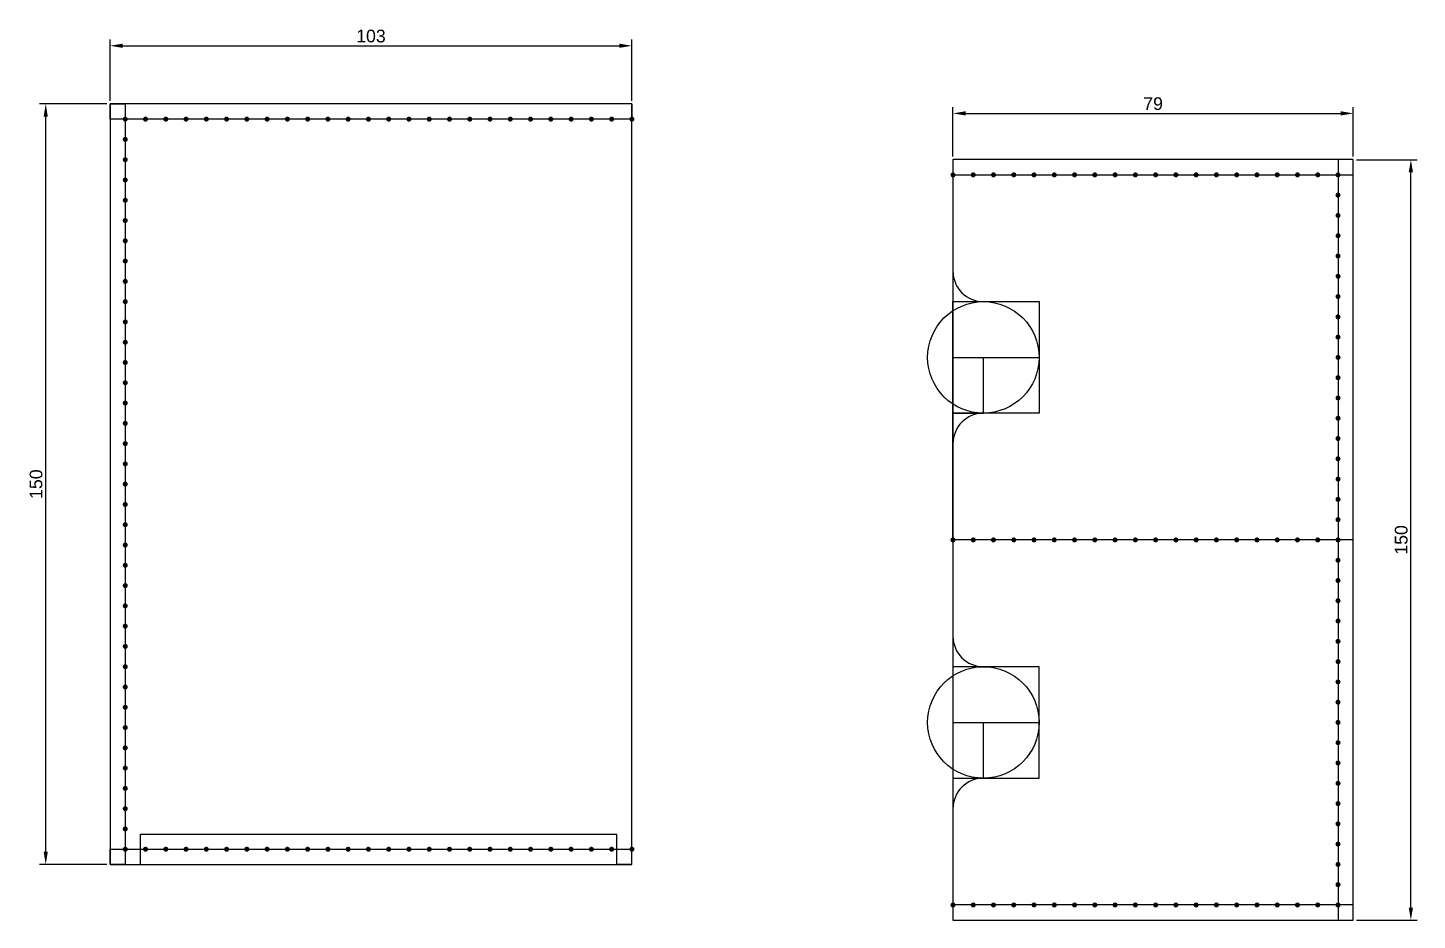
# Model space of a CAD drawing. Header units: millimetres. Extents: x 1335 to 6986, y 304 to 1543.
# Drawn here: x 1706.1 to 1980.3, y 1001.6 to 1177.6 of the extents above; entities that cross this region are included whole.
import ezdxf

# ---------------------------------------------------------------- set-up
doc = ezdxf.new("R2010")
doc.units = ezdxf.units.MM
doc.styles.get("Standard").update_dxf_attribs({"font": 'arial.ttf'})
doc.dimstyles.new('ISO-25', dxfattribs={"dimtxt": 2.5, "dimasz": 2.5, "dimexe": 1.25, "dimexo": 0.625, "dimtad": 1, "dimtxsty": 'Standard', "dimcen": 2.5, "dimadec": 0, "dimazin": 0, "dimtfac": 1, "dimtmove": 0, "dimatfit": 3, "dimfxl": 1, "dimarcsym": 0})

# ---------------------------------------------------------------- blocks, each defined once
blk = doc.blocks.new('*D18')
at = {"color": 0, "lineweight": -2, "transparency": 16777216}
for p, q in [((1721.71, 1162.59), (1708.39, 1162.59)), ((1709.64, 1015.09), (1709.64, 1160.09)), ((1721.71, 1012.59), (1708.39, 1012.59))]:
    blk.add_line(p, q, dxfattribs=at)
at = {"color": 0, "transparency": 16777216}
for points in [[(1709.22, 1160.09), (1710.05, 1160.09), (1709.64, 1162.59)], [(1709.22, 1015.09), (1710.05, 1015.09), (1709.64, 1012.59)]]:
    blk.add_solid(points, dxfattribs=at)
at = {"layer": 'Defpoints', "color": 0, "transparency": 16777216}
for p in [(1709.64, 1162.59), (1722.33, 1162.59), (1722.33, 1012.59)]:
    blk.add_point(p, dxfattribs=at)
at = {"color": 0, "transparency": 16777216, "insert": (1707.73, 1087.59), "char_height": 2.5, "attachment_point": 5, "rotation": 90}
blk.add_mtext('150', dxfattribs=at)
blk = doc.blocks.new('*D19')
at = {"color": 0, "lineweight": -2, "transparency": 16777216}
for p, q in [((1722.33, 1163.21), (1722.33, 1175.3)), ((1724.83, 1174.05), (1822.83, 1174.05)), ((1825.33, 1163.21), (1825.33, 1175.3))]:
    blk.add_line(p, q, dxfattribs=at)
at = {"color": 0, "transparency": 16777216}
for points in [[(1724.83, 1174.47), (1724.83, 1173.64), (1722.33, 1174.05)], [(1822.83, 1174.47), (1822.83, 1173.64), (1825.33, 1174.05)]]:
    blk.add_solid(points, dxfattribs=at)
at = {"layer": 'Defpoints', "color": 0, "transparency": 16777216}
for p in [(1825.33, 1174.05), (1722.33, 1162.59), (1825.33, 1162.59)]:
    blk.add_point(p, dxfattribs=at)
at = {"color": 0, "transparency": 16777216, "insert": (1773.83, 1175.96), "char_height": 2.5, "attachment_point": 5}
blk.add_mtext('103', dxfattribs=at)
blk = doc.blocks.new('*D24')
at = {"color": 0, "lineweight": -2, "transparency": 16777216}
for p, q in [((1888.71, 1152.22), (1888.71, 1161.97)), ((1891.21, 1160.72), (1965.21, 1160.72)), ((1967.71, 1152.22), (1967.71, 1161.97))]:
    blk.add_line(p, q, dxfattribs=at)
at = {"color": 0, "transparency": 16777216}
for points in [[(1891.21, 1161.14), (1891.21, 1160.3), (1888.71, 1160.72)], [(1965.21, 1161.14), (1965.21, 1160.3), (1967.71, 1160.72)]]:
    blk.add_solid(points, dxfattribs=at)
at = {"layer": 'Defpoints', "color": 0, "transparency": 16777216}
for p in [(1967.71, 1160.72), (1888.71, 1151.59), (1967.71, 1151.59)]:
    blk.add_point(p, dxfattribs=at)
at = {"color": 0, "transparency": 16777216, "insert": (1928.21, 1162.62), "char_height": 2.5, "attachment_point": 5}
blk.add_mtext('79', dxfattribs=at)
blk = doc.blocks.new('*D25')
at = {"color": 0, "lineweight": -2, "transparency": 16777216}
for p, q in [((1968.34, 1151.59), (1980.34, 1151.59)), ((1979.09, 1004.09), (1979.09, 1149.09)), ((1968.34, 1001.59), (1980.34, 1001.59))]:
    blk.add_line(p, q, dxfattribs=at)
at = {"color": 0, "transparency": 16777216}
for points in [[(1978.67, 1149.09), (1979.51, 1149.09), (1979.09, 1151.59)], [(1978.67, 1004.09), (1979.51, 1004.09), (1979.09, 1001.59)]]:
    blk.add_solid(points, dxfattribs=at)
at = {"layer": 'Defpoints', "color": 0, "transparency": 16777216}
for p in [(1967.71, 1151.59), (1979.09, 1151.59), (1967.71, 1001.59)]:
    blk.add_point(p, dxfattribs=at)
at = {"color": 0, "transparency": 16777216, "insert": (1977.19, 1076.59), "char_height": 2.5, "attachment_point": 5, "rotation": 90}
blk.add_mtext('150', dxfattribs=at)

msp = doc.modelspace()

# ---------------------------------------------------------------- hatches: boundary and pattern name
h = msp.add_hatch(color=256)
h.dxf.hatch_style = 1
h.paths.add_polyline_path([(1725.834, 1159.586, 1), (1724.834, 1159.586, 1)])
h = msp.add_hatch(color=256)
h.dxf.hatch_style = 1
h.paths.add_polyline_path([(1729.834, 1159.586, 1), (1728.834, 1159.586, 1)])
h = msp.add_hatch(color=256)
h.dxf.hatch_style = 1
h.paths.add_polyline_path([(1733.834, 1159.586, 1), (1732.834, 1159.586, 1)])
h = msp.add_hatch(color=256)
h.dxf.hatch_style = 1
h.paths.add_polyline_path([(1737.834, 1159.586, 1), (1736.834, 1159.586, 1)])
h = msp.add_hatch(color=256)
h.dxf.hatch_style = 1
h.paths.add_polyline_path([(1741.834, 1159.586, 1), (1740.834, 1159.586, 1)])
h = msp.add_hatch(color=256)
h.dxf.hatch_style = 1
h.paths.add_polyline_path([(1745.834, 1159.586, 1), (1744.834, 1159.586, 1)])
h = msp.add_hatch(color=256)
h.dxf.hatch_style = 1
h.paths.add_polyline_path([(1749.834, 1159.586, 1), (1748.834, 1159.586, 1)])
h = msp.add_hatch(color=256)
h.dxf.hatch_style = 1
h.paths.add_polyline_path([(1753.834, 1159.586, 1), (1752.834, 1159.586, 1)])
h = msp.add_hatch(color=256)
h.dxf.hatch_style = 1
h.paths.add_polyline_path([(1757.834, 1159.586, 1), (1756.834, 1159.586, 1)])
h = msp.add_hatch(color=256)
h.dxf.hatch_style = 1
h.paths.add_polyline_path([(1761.834, 1159.586, 1), (1760.834, 1159.586, 1)])
h = msp.add_hatch(color=256)
h.dxf.hatch_style = 1
h.paths.add_polyline_path([(1765.834, 1159.586, 1), (1764.834, 1159.586, 1)])
h = msp.add_hatch(color=256)
h.dxf.hatch_style = 1
h.paths.add_polyline_path([(1769.834, 1159.586, 1), (1768.834, 1159.586, 1)])
h = msp.add_hatch(color=256)
h.dxf.hatch_style = 1
h.paths.add_polyline_path([(1773.834, 1159.586, 1), (1772.834, 1159.586, 1)])
h = msp.add_hatch(color=256)
h.dxf.hatch_style = 1
h.paths.add_polyline_path([(1777.834, 1159.586, 1), (1776.834, 1159.586, 1)])
h = msp.add_hatch(color=256)
h.dxf.hatch_style = 1
h.paths.add_polyline_path([(1781.834, 1159.586, 1), (1780.834, 1159.586, 1)])
h = msp.add_hatch(color=256)
h.dxf.hatch_style = 1
h.paths.add_polyline_path([(1785.834, 1159.586, 1), (1784.834, 1159.586, 1)])
h = msp.add_hatch(color=256)
h.dxf.hatch_style = 1
h.paths.add_polyline_path([(1789.834, 1159.586, 1), (1788.834, 1159.586, 1)])
h = msp.add_hatch(color=256)
h.dxf.hatch_style = 1
h.paths.add_polyline_path([(1793.834, 1159.586, 1), (1792.834, 1159.586, 1)])
h = msp.add_hatch(color=256)
h.dxf.hatch_style = 1
h.paths.add_polyline_path([(1797.834, 1159.586, 1), (1796.834, 1159.586, 1)])
h = msp.add_hatch(color=256)
h.dxf.hatch_style = 1
h.paths.add_polyline_path([(1801.834, 1159.586, 1), (1800.834, 1159.586, 1)])
h = msp.add_hatch(color=256)
h.dxf.hatch_style = 1
h.paths.add_polyline_path([(1805.834, 1159.586, 1), (1804.834, 1159.586, 1)])
h = msp.add_hatch(color=256)
h.dxf.hatch_style = 1
h.paths.add_polyline_path([(1809.834, 1159.586, 1), (1808.834, 1159.586, 1)])
h = msp.add_hatch(color=256)
h.dxf.hatch_style = 1
h.paths.add_polyline_path([(1813.834, 1159.586, 1), (1812.834, 1159.586, 1)])
h = msp.add_hatch(color=256)
h.dxf.hatch_style = 1
h.paths.add_polyline_path([(1817.834, 1159.586, 1), (1816.834, 1159.586, 1)])
h = msp.add_hatch(color=256)
h.dxf.hatch_style = 1
h.paths.add_polyline_path([(1821.834, 1159.586, 1), (1820.834, 1159.586, 1)])
h = msp.add_hatch(color=256)
h.dxf.hatch_style = 1
h.paths.add_polyline_path([(1825.834, 1159.586, 1), (1824.834, 1159.586, 1)])
h = msp.add_hatch(color=256)
h.dxf.hatch_style = 1
h.paths.add_polyline_path([(1725.834, 1155.586, 1), (1724.834, 1155.586, 1)])
h = msp.add_hatch(color=256)
h.dxf.hatch_style = 1
h.paths.add_polyline_path([(1725.834, 1151.586, 1), (1724.834, 1151.586, 1)])
h = msp.add_hatch(color=256)
h.dxf.hatch_style = 1
h.paths.add_polyline_path([(1725.834, 1147.586, 1), (1724.834, 1147.586, 1)])
h = msp.add_hatch(color=256)
h.dxf.hatch_style = 1
h.paths.add_polyline_path([(1889.21, 1148.592, 1), (1888.21, 1148.592, 1)])
h = msp.add_hatch(color=256)
h.dxf.hatch_style = 1
h.paths.add_polyline_path([(1893.21, 1148.592, 1), (1892.21, 1148.592, 1)])
h = msp.add_hatch(color=256)
h.dxf.hatch_style = 1
h.paths.add_polyline_path([(1897.21, 1148.592, 1), (1896.21, 1148.592, 1)])
h = msp.add_hatch(color=256)
h.dxf.hatch_style = 1
h.paths.add_polyline_path([(1901.21, 1148.592, 1), (1900.21, 1148.592, 1)])
h = msp.add_hatch(color=256)
h.dxf.hatch_style = 1
h.paths.add_polyline_path([(1905.21, 1148.592, 1), (1904.21, 1148.592, 1)])
h = msp.add_hatch(color=256)
h.dxf.hatch_style = 1
h.paths.add_polyline_path([(1909.21, 1148.592, 1), (1908.21, 1148.592, 1)])
h = msp.add_hatch(color=256)
h.dxf.hatch_style = 1
h.paths.add_polyline_path([(1913.21, 1148.592, 1), (1912.21, 1148.592, 1)])
h = msp.add_hatch(color=256)
h.dxf.hatch_style = 1
h.paths.add_polyline_path([(1917.21, 1148.592, 1), (1916.21, 1148.592, 1)])
h = msp.add_hatch(color=256)
h.dxf.hatch_style = 1
h.paths.add_polyline_path([(1921.21, 1148.592, 1), (1920.21, 1148.592, 1)])
h = msp.add_hatch(color=256)
h.dxf.hatch_style = 1
h.paths.add_polyline_path([(1925.21, 1148.592, 1), (1924.21, 1148.592, 1)])
h = msp.add_hatch(color=256)
h.dxf.hatch_style = 1
h.paths.add_polyline_path([(1929.21, 1148.592, 1), (1928.21, 1148.592, 1)])
h = msp.add_hatch(color=256)
h.dxf.hatch_style = 1
h.paths.add_polyline_path([(1933.21, 1148.592, 1), (1932.21, 1148.592, 1)])
h = msp.add_hatch(color=256)
h.dxf.hatch_style = 1
h.paths.add_polyline_path([(1937.21, 1148.592, 1), (1936.21, 1148.592, 1)])
h = msp.add_hatch(color=256)
h.dxf.hatch_style = 1
h.paths.add_polyline_path([(1941.21, 1148.592, 1), (1940.21, 1148.592, 1)])
h = msp.add_hatch(color=256)
h.dxf.hatch_style = 1
h.paths.add_polyline_path([(1945.21, 1148.592, 1), (1944.21, 1148.592, 1)])
h = msp.add_hatch(color=256)
h.dxf.hatch_style = 1
h.paths.add_polyline_path([(1949.21, 1148.592, 1), (1948.21, 1148.592, 1)])
h = msp.add_hatch(color=256)
h.dxf.hatch_style = 1
h.paths.add_polyline_path([(1953.21, 1148.592, 1), (1952.21, 1148.592, 1)])
h = msp.add_hatch(color=256)
h.dxf.hatch_style = 1
h.paths.add_polyline_path([(1957.21, 1148.592, 1), (1956.21, 1148.592, 1)])
h = msp.add_hatch(color=256)
h.dxf.hatch_style = 1
h.paths.add_polyline_path([(1961.21, 1148.592, 1), (1960.21, 1148.592, 1)])
h = msp.add_hatch(color=256)
h.dxf.hatch_style = 1
h.paths.add_polyline_path([(1965.21, 1148.592, 1), (1964.21, 1148.592, 1)])
h = msp.add_hatch(color=256)
h.dxf.hatch_style = 1
h.paths.add_polyline_path([(1725.834, 1143.586, 1), (1724.834, 1143.586, 1)])
h = msp.add_hatch(color=256)
h.dxf.hatch_style = 1
h.paths.add_polyline_path([(1965.21, 1144.592, 1), (1964.21, 1144.592, 1)])
h = msp.add_hatch(color=256)
h.dxf.hatch_style = 1
h.paths.add_polyline_path([(1965.21, 1140.592, 1), (1964.21, 1140.592, 1)])
h = msp.add_hatch(color=256)
h.dxf.hatch_style = 1
h.paths.add_polyline_path([(1725.834, 1139.586, 1), (1724.834, 1139.586, 1)])
h = msp.add_hatch(color=256)
h.dxf.hatch_style = 1
h.paths.add_polyline_path([(1725.834, 1135.586, 1), (1724.834, 1135.586, 1)])
h = msp.add_hatch(color=256)
h.dxf.hatch_style = 1
h.paths.add_polyline_path([(1965.21, 1136.592, 1), (1964.21, 1136.592, 1)])
h = msp.add_hatch(color=256)
h.dxf.hatch_style = 1
h.paths.add_polyline_path([(1965.21, 1132.592, 1), (1964.21, 1132.592, 1)])
h = msp.add_hatch(color=256)
h.dxf.hatch_style = 1
h.paths.add_polyline_path([(1725.834, 1131.586, 1), (1724.834, 1131.586, 1)])
h = msp.add_hatch(color=256)
h.dxf.hatch_style = 1
h.paths.add_polyline_path([(1725.834, 1127.586, 1), (1724.834, 1127.586, 1)])
h = msp.add_hatch(color=256)
h.dxf.hatch_style = 1
h.paths.add_polyline_path([(1965.21, 1128.592, 1), (1964.21, 1128.592, 1)])
h = msp.add_hatch(color=256)
h.dxf.hatch_style = 1
h.paths.add_polyline_path([(1965.21, 1124.592, 1), (1964.21, 1124.592, 1)])
h = msp.add_hatch(color=256)
h.dxf.hatch_style = 1
h.paths.add_polyline_path([(1725.834, 1123.586, 1), (1724.834, 1123.586, 1)])
h = msp.add_hatch(color=256)
h.dxf.hatch_style = 1
h.paths.add_polyline_path([(1725.834, 1119.586, 1), (1724.834, 1119.586, 1)])
h = msp.add_hatch(color=256)
h.dxf.hatch_style = 1
h.paths.add_polyline_path([(1965.21, 1120.592, 1), (1964.21, 1120.592, 1)])
h = msp.add_hatch(color=256)
h.dxf.hatch_style = 1
h.paths.add_polyline_path([(1965.21, 1116.592, 1), (1964.21, 1116.592, 1)])
h = msp.add_hatch(color=256)
h.dxf.hatch_style = 1
h.paths.add_polyline_path([(1725.834, 1115.586, 1), (1724.834, 1115.586, 1)])
h = msp.add_hatch(color=256)
h.dxf.hatch_style = 1
h.paths.add_polyline_path([(1725.834, 1111.586, 1), (1724.834, 1111.586, 1)])
h = msp.add_hatch(color=256)
h.dxf.hatch_style = 1
h.paths.add_polyline_path([(1965.21, 1112.592, 1), (1964.21, 1112.592, 1)])
h = msp.add_hatch(color=256)
h.dxf.hatch_style = 1
h.paths.add_polyline_path([(1725.834, 1107.586, 1), (1724.834, 1107.586, 1)])
h = msp.add_hatch(color=256)
h.dxf.hatch_style = 1
h.paths.add_polyline_path([(1965.21, 1108.592, 1), (1964.21, 1108.592, 1)])
h = msp.add_hatch(color=256)
h.dxf.hatch_style = 1
h.paths.add_polyline_path([(1725.834, 1103.586, 1), (1724.834, 1103.586, 1)])
h = msp.add_hatch(color=256)
h.dxf.hatch_style = 1
h.paths.add_polyline_path([(1965.21, 1104.592, 1), (1964.21, 1104.592, 1)])
h = msp.add_hatch(color=256)
h.dxf.hatch_style = 1
h.paths.add_polyline_path([(1725.834, 1099.586, 1), (1724.834, 1099.586, 1)])
h = msp.add_hatch(color=256)
h.dxf.hatch_style = 1
h.paths.add_polyline_path([(1965.21, 1100.592, 1), (1964.21, 1100.592, 1)])
h = msp.add_hatch(color=256)
h.dxf.hatch_style = 1
h.paths.add_polyline_path([(1965.21, 1096.592, 1), (1964.21, 1096.592, 1)])
h = msp.add_hatch(color=256)
h.dxf.hatch_style = 1
h.paths.add_polyline_path([(1725.834, 1095.586, 1), (1724.834, 1095.586, 1)])
h = msp.add_hatch(color=256)
h.dxf.hatch_style = 1
h.paths.add_polyline_path([(1725.834, 1091.586, 1), (1724.834, 1091.586, 1)])
h = msp.add_hatch(color=256)
h.dxf.hatch_style = 1
h.paths.add_polyline_path([(1965.21, 1092.592, 1), (1964.21, 1092.592, 1)])
h = msp.add_hatch(color=256)
h.dxf.hatch_style = 1
h.paths.add_polyline_path([(1965.21, 1088.592, 1), (1964.21, 1088.592, 1)])
h = msp.add_hatch(color=256)
h.dxf.hatch_style = 1
h.paths.add_polyline_path([(1725.834, 1087.586, 1), (1724.834, 1087.586, 1)])
h = msp.add_hatch(color=256)
h.dxf.hatch_style = 1
h.paths.add_polyline_path([(1725.834, 1083.586, 1), (1724.834, 1083.586, 1)])
h = msp.add_hatch(color=256)
h.dxf.hatch_style = 1
h.paths.add_polyline_path([(1965.21, 1084.592, 1), (1964.21, 1084.592, 1)])
h = msp.add_hatch(color=256)
h.dxf.hatch_style = 1
h.paths.add_polyline_path([(1965.21, 1080.592, 1), (1964.21, 1080.592, 1)])
h = msp.add_hatch(color=256)
h.dxf.hatch_style = 1
h.paths.add_polyline_path([(1725.834, 1079.586, 1), (1724.834, 1079.586, 1)])
h = msp.add_hatch(color=256)
h.dxf.hatch_style = 1
h.paths.add_polyline_path([(1725.834, 1075.586, 1), (1724.834, 1075.586, 1)])
h = msp.add_hatch(color=256)
h.dxf.hatch_style = 1
h.paths.add_polyline_path([(1889.21, 1076.592, 1), (1888.21, 1076.592, 1)])
h = msp.add_hatch(color=256)
h.dxf.hatch_style = 1
h.paths.add_polyline_path([(1893.21, 1076.592, 1), (1892.21, 1076.592, 1)])
h = msp.add_hatch(color=256)
h.dxf.hatch_style = 1
h.paths.add_polyline_path([(1897.21, 1076.592, 1), (1896.21, 1076.592, 1)])
h = msp.add_hatch(color=256)
h.dxf.hatch_style = 1
h.paths.add_polyline_path([(1901.21, 1076.592, 1), (1900.21, 1076.592, 1)])
h = msp.add_hatch(color=256)
h.dxf.hatch_style = 1
h.paths.add_polyline_path([(1905.21, 1076.592, 1), (1904.21, 1076.592, 1)])
h = msp.add_hatch(color=256)
h.dxf.hatch_style = 1
h.paths.add_polyline_path([(1909.21, 1076.592, 1), (1908.21, 1076.592, 1)])
h = msp.add_hatch(color=256)
h.dxf.hatch_style = 1
h.paths.add_polyline_path([(1913.21, 1076.592, 1), (1912.21, 1076.592, 1)])
h = msp.add_hatch(color=256)
h.dxf.hatch_style = 1
h.paths.add_polyline_path([(1917.21, 1076.592, 1), (1916.21, 1076.592, 1)])
h = msp.add_hatch(color=256)
h.dxf.hatch_style = 1
h.paths.add_polyline_path([(1921.21, 1076.592, 1), (1920.21, 1076.592, 1)])
h = msp.add_hatch(color=256)
h.dxf.hatch_style = 1
h.paths.add_polyline_path([(1925.21, 1076.592, 1), (1924.21, 1076.592, 1)])
h = msp.add_hatch(color=256)
h.dxf.hatch_style = 1
h.paths.add_polyline_path([(1929.21, 1076.592, 1), (1928.21, 1076.592, 1)])
h = msp.add_hatch(color=256)
h.dxf.hatch_style = 1
h.paths.add_polyline_path([(1933.21, 1076.592, 1), (1932.21, 1076.592, 1)])
h = msp.add_hatch(color=256)
h.dxf.hatch_style = 1
h.paths.add_polyline_path([(1937.21, 1076.592, 1), (1936.21, 1076.592, 1)])
h = msp.add_hatch(color=256)
h.dxf.hatch_style = 1
h.paths.add_polyline_path([(1941.21, 1076.592, 1), (1940.21, 1076.592, 1)])
h = msp.add_hatch(color=256)
h.dxf.hatch_style = 1
h.paths.add_polyline_path([(1945.21, 1076.592, 1), (1944.21, 1076.592, 1)])
h = msp.add_hatch(color=256)
h.dxf.hatch_style = 1
h.paths.add_polyline_path([(1949.21, 1076.592, 1), (1948.21, 1076.592, 1)])
h = msp.add_hatch(color=256)
h.dxf.hatch_style = 1
h.paths.add_polyline_path([(1953.21, 1076.592, 1), (1952.21, 1076.592, 1)])
h = msp.add_hatch(color=256)
h.dxf.hatch_style = 1
h.paths.add_polyline_path([(1957.21, 1076.592, 1), (1956.21, 1076.592, 1)])
h = msp.add_hatch(color=256)
h.dxf.hatch_style = 1
h.paths.add_polyline_path([(1961.21, 1076.592, 1), (1960.21, 1076.592, 1)])
h = msp.add_hatch(color=256)
h.dxf.hatch_style = 1
h.paths.add_polyline_path([(1965.21, 1076.592, 1), (1964.21, 1076.592, 1)])
h = msp.add_hatch(color=256)
h.dxf.hatch_style = 1
h.paths.add_polyline_path([(1965.21, 1072.592, 1), (1964.21, 1072.592, 1)])
h = msp.add_hatch(color=256)
h.dxf.hatch_style = 1
h.paths.add_polyline_path([(1725.834, 1071.586, 1), (1724.834, 1071.586, 1)])
h = msp.add_hatch(color=256)
h.dxf.hatch_style = 1
h.paths.add_polyline_path([(1725.834, 1067.586, 1), (1724.834, 1067.586, 1)])
h = msp.add_hatch(color=256)
h.dxf.hatch_style = 1
h.paths.add_polyline_path([(1965.21, 1068.592, 1), (1964.21, 1068.592, 1)])
h = msp.add_hatch(color=256)
h.dxf.hatch_style = 1
h.paths.add_polyline_path([(1725.834, 1063.586, 1), (1724.834, 1063.586, 1)])
h = msp.add_hatch(color=256)
h.dxf.hatch_style = 1
h.paths.add_polyline_path([(1965.21, 1064.592, 1), (1964.21, 1064.592, 1)])
h = msp.add_hatch(color=256)
h.dxf.hatch_style = 1
h.paths.add_polyline_path([(1725.834, 1059.586, 1), (1724.834, 1059.586, 1)])
h = msp.add_hatch(color=256)
h.dxf.hatch_style = 1
h.paths.add_polyline_path([(1965.21, 1060.592, 1), (1964.21, 1060.592, 1)])
h = msp.add_hatch(color=256)
h.dxf.hatch_style = 1
h.paths.add_polyline_path([(1725.834, 1055.586, 1), (1724.834, 1055.586, 1)])
h = msp.add_hatch(color=256)
h.dxf.hatch_style = 1
h.paths.add_polyline_path([(1965.21, 1056.592, 1), (1964.21, 1056.592, 1)])
h = msp.add_hatch(color=256)
h.dxf.hatch_style = 1
h.paths.add_polyline_path([(1725.834, 1051.586, 1), (1724.834, 1051.586, 1)])
h = msp.add_hatch(color=256)
h.dxf.hatch_style = 1
h.paths.add_polyline_path([(1965.21, 1052.592, 1), (1964.21, 1052.592, 1)])
h = msp.add_hatch(color=256)
h.dxf.hatch_style = 1
h.paths.add_polyline_path([(1725.834, 1047.586, 1), (1724.834, 1047.586, 1)])
h = msp.add_hatch(color=256)
h.dxf.hatch_style = 1
h.paths.add_polyline_path([(1965.21, 1048.592, 1), (1964.21, 1048.592, 1)])
h = msp.add_hatch(color=256)
h.dxf.hatch_style = 1
h.paths.add_polyline_path([(1965.21, 1044.592, 1), (1964.21, 1044.592, 1)])
h = msp.add_hatch(color=256)
h.dxf.hatch_style = 1
h.paths.add_polyline_path([(1725.834, 1043.586, 1), (1724.834, 1043.586, 1)])
h = msp.add_hatch(color=256)
h.dxf.hatch_style = 1
h.paths.add_polyline_path([(1725.834, 1039.586, 1), (1724.834, 1039.586, 1)])
h = msp.add_hatch(color=256)
h.dxf.hatch_style = 1
h.paths.add_polyline_path([(1965.21, 1040.592, 1), (1964.21, 1040.592, 1)])
h = msp.add_hatch(color=256)
h.dxf.hatch_style = 1
h.paths.add_polyline_path([(1965.21, 1036.592, 1), (1964.21, 1036.592, 1)])
h = msp.add_hatch(color=256)
h.dxf.hatch_style = 1
h.paths.add_polyline_path([(1725.834, 1035.586, 1), (1724.834, 1035.586, 1)])
h = msp.add_hatch(color=256)
h.dxf.hatch_style = 1
h.paths.add_polyline_path([(1725.834, 1031.586, 1), (1724.834, 1031.586, 1)])
h = msp.add_hatch(color=256)
h.dxf.hatch_style = 1
h.paths.add_polyline_path([(1965.21, 1032.592, 1), (1964.21, 1032.592, 1)])
h = msp.add_hatch(color=256)
h.dxf.hatch_style = 1
h.paths.add_polyline_path([(1965.21, 1028.592, 1), (1964.21, 1028.592, 1)])
h = msp.add_hatch(color=256)
h.dxf.hatch_style = 1
h.paths.add_polyline_path([(1725.834, 1027.586, 1), (1724.834, 1027.586, 1)])
h = msp.add_hatch(color=256)
h.dxf.hatch_style = 1
h.paths.add_polyline_path([(1725.834, 1023.586, 1), (1724.834, 1023.586, 1)])
h = msp.add_hatch(color=256)
h.dxf.hatch_style = 1
h.paths.add_polyline_path([(1965.21, 1024.592, 1), (1964.21, 1024.592, 1)])
h = msp.add_hatch(color=256)
h.dxf.hatch_style = 1
h.paths.add_polyline_path([(1965.21, 1020.592, 1), (1964.21, 1020.592, 1)])
h = msp.add_hatch(color=256)
h.dxf.hatch_style = 1
h.paths.add_polyline_path([(1725.834, 1019.586, 1), (1724.834, 1019.586, 1)])
h = msp.add_hatch(color=256)
h.dxf.hatch_style = 1
h.paths.add_polyline_path([(1725.834, 1015.586, 1), (1724.834, 1015.586, 1)])
h = msp.add_hatch(color=256)
h.dxf.hatch_style = 1
h.paths.add_polyline_path([(1729.834, 1015.586, 1), (1728.834, 1015.586, 1)])
h = msp.add_hatch(color=256)
h.dxf.hatch_style = 1
h.paths.add_polyline_path([(1733.834, 1015.586, 1), (1732.834, 1015.586, 1)])
h = msp.add_hatch(color=256)
h.dxf.hatch_style = 1
h.paths.add_polyline_path([(1737.834, 1015.586, 1), (1736.834, 1015.586, 1)])
h = msp.add_hatch(color=256)
h.dxf.hatch_style = 1
h.paths.add_polyline_path([(1741.834, 1015.586, 1), (1740.834, 1015.586, 1)])
h = msp.add_hatch(color=256)
h.dxf.hatch_style = 1
h.paths.add_polyline_path([(1745.834, 1015.586, 1), (1744.834, 1015.586, 1)])
h = msp.add_hatch(color=256)
h.dxf.hatch_style = 1
h.paths.add_polyline_path([(1749.834, 1015.586, 1), (1748.834, 1015.586, 1)])
h = msp.add_hatch(color=256)
h.dxf.hatch_style = 1
h.paths.add_polyline_path([(1753.834, 1015.586, 1), (1752.834, 1015.586, 1)])
h = msp.add_hatch(color=256)
h.dxf.hatch_style = 1
h.paths.add_polyline_path([(1757.834, 1015.586, 1), (1756.834, 1015.586, 1)])
h = msp.add_hatch(color=256)
h.dxf.hatch_style = 1
h.paths.add_polyline_path([(1761.834, 1015.586, 1), (1760.834, 1015.586, 1)])
h = msp.add_hatch(color=256)
h.dxf.hatch_style = 1
h.paths.add_polyline_path([(1765.834, 1015.586, 1), (1764.834, 1015.586, 1)])
h = msp.add_hatch(color=256)
h.dxf.hatch_style = 1
h.paths.add_polyline_path([(1769.834, 1015.586, 1), (1768.834, 1015.586, 1)])
h = msp.add_hatch(color=256)
h.dxf.hatch_style = 1
h.paths.add_polyline_path([(1773.834, 1015.586, 1), (1772.834, 1015.586, 1)])
h = msp.add_hatch(color=256)
h.dxf.hatch_style = 1
h.paths.add_polyline_path([(1777.834, 1015.586, 1), (1776.834, 1015.586, 1)])
h = msp.add_hatch(color=256)
h.dxf.hatch_style = 1
h.paths.add_polyline_path([(1781.834, 1015.586, 1), (1780.834, 1015.586, 1)])
h = msp.add_hatch(color=256)
h.dxf.hatch_style = 1
h.paths.add_polyline_path([(1785.834, 1015.586, 1), (1784.834, 1015.586, 1)])
h = msp.add_hatch(color=256)
h.dxf.hatch_style = 1
h.paths.add_polyline_path([(1789.834, 1015.586, 1), (1788.834, 1015.586, 1)])
h = msp.add_hatch(color=256)
h.dxf.hatch_style = 1
h.paths.add_polyline_path([(1793.834, 1015.586, 1), (1792.834, 1015.586, 1)])
h = msp.add_hatch(color=256)
h.dxf.hatch_style = 1
h.paths.add_polyline_path([(1797.834, 1015.586, 1), (1796.834, 1015.586, 1)])
h = msp.add_hatch(color=256)
h.dxf.hatch_style = 1
h.paths.add_polyline_path([(1801.834, 1015.586, 1), (1800.834, 1015.586, 1)])
h = msp.add_hatch(color=256)
h.dxf.hatch_style = 1
h.paths.add_polyline_path([(1805.834, 1015.586, 1), (1804.834, 1015.586, 1)])
h = msp.add_hatch(color=256)
h.dxf.hatch_style = 1
h.paths.add_polyline_path([(1809.834, 1015.586, 1), (1808.834, 1015.586, 1)])
h = msp.add_hatch(color=256)
h.dxf.hatch_style = 1
h.paths.add_polyline_path([(1813.834, 1015.586, 1), (1812.834, 1015.586, 1)])
h = msp.add_hatch(color=256)
h.dxf.hatch_style = 1
h.paths.add_polyline_path([(1817.834, 1015.586, 1), (1816.834, 1015.586, 1)])
h = msp.add_hatch(color=256)
h.dxf.hatch_style = 1
h.paths.add_polyline_path([(1821.834, 1015.586, 1), (1820.834, 1015.586, 1)])
h = msp.add_hatch(color=256)
h.dxf.hatch_style = 1
h.paths.add_polyline_path([(1825.834, 1015.586, 1), (1824.834, 1015.586, 1)])
h = msp.add_hatch(color=256)
h.dxf.hatch_style = 1
h.paths.add_polyline_path([(1965.21, 1016.592, 1), (1964.21, 1016.592, 1)])
h = msp.add_hatch(color=256)
h.dxf.hatch_style = 1
h.paths.add_polyline_path([(1965.21, 1012.592, 1), (1964.21, 1012.592, 1)])
h = msp.add_hatch(color=256)
h.dxf.hatch_style = 1
h.paths.add_polyline_path([(1965.21, 1008.592, 1), (1964.21, 1008.592, 1)])
h = msp.add_hatch(color=256)
h.dxf.hatch_style = 1
h.paths.add_polyline_path([(1889.21, 1004.592, 1), (1888.21, 1004.592, 1)])
h = msp.add_hatch(color=256)
h.dxf.hatch_style = 1
h.paths.add_polyline_path([(1893.21, 1004.592, 1), (1892.21, 1004.592, 1)])
h = msp.add_hatch(color=256)
h.dxf.hatch_style = 1
h.paths.add_polyline_path([(1897.21, 1004.592, 1), (1896.21, 1004.592, 1)])
h = msp.add_hatch(color=256)
h.dxf.hatch_style = 1
h.paths.add_polyline_path([(1901.21, 1004.592, 1), (1900.21, 1004.592, 1)])
h = msp.add_hatch(color=256)
h.dxf.hatch_style = 1
h.paths.add_polyline_path([(1905.21, 1004.592, 1), (1904.21, 1004.592, 1)])
h = msp.add_hatch(color=256)
h.dxf.hatch_style = 1
h.paths.add_polyline_path([(1909.21, 1004.592, 1), (1908.21, 1004.592, 1)])
h = msp.add_hatch(color=256)
h.dxf.hatch_style = 1
h.paths.add_polyline_path([(1913.21, 1004.592, 1), (1912.21, 1004.592, 1)])
h = msp.add_hatch(color=256)
h.dxf.hatch_style = 1
h.paths.add_polyline_path([(1917.21, 1004.592, 1), (1916.21, 1004.592, 1)])
h = msp.add_hatch(color=256)
h.dxf.hatch_style = 1
h.paths.add_polyline_path([(1921.21, 1004.592, 1), (1920.21, 1004.592, 1)])
h = msp.add_hatch(color=256)
h.dxf.hatch_style = 1
h.paths.add_polyline_path([(1925.21, 1004.592, 1), (1924.21, 1004.592, 1)])
h = msp.add_hatch(color=256)
h.dxf.hatch_style = 1
h.paths.add_polyline_path([(1929.21, 1004.592, 1), (1928.21, 1004.592, 1)])
h = msp.add_hatch(color=256)
h.dxf.hatch_style = 1
h.paths.add_polyline_path([(1933.21, 1004.592, 1), (1932.21, 1004.592, 1)])
h = msp.add_hatch(color=256)
h.dxf.hatch_style = 1
h.paths.add_polyline_path([(1937.21, 1004.592, 1), (1936.21, 1004.592, 1)])
h = msp.add_hatch(color=256)
h.dxf.hatch_style = 1
h.paths.add_polyline_path([(1941.21, 1004.592, 1), (1940.21, 1004.592, 1)])
h = msp.add_hatch(color=256)
h.dxf.hatch_style = 1
h.paths.add_polyline_path([(1945.21, 1004.592, 1), (1944.21, 1004.592, 1)])
h = msp.add_hatch(color=256)
h.dxf.hatch_style = 1
h.paths.add_polyline_path([(1949.21, 1004.592, 1), (1948.21, 1004.592, 1)])
h = msp.add_hatch(color=256)
h.dxf.hatch_style = 1
h.paths.add_polyline_path([(1953.21, 1004.592, 1), (1952.21, 1004.592, 1)])
h = msp.add_hatch(color=256)
h.dxf.hatch_style = 1
h.paths.add_polyline_path([(1957.21, 1004.592, 1), (1956.21, 1004.592, 1)])
h = msp.add_hatch(color=256)
h.dxf.hatch_style = 1
h.paths.add_polyline_path([(1961.21, 1004.592, 1), (1960.21, 1004.592, 1)])
h = msp.add_hatch(color=256)
h.dxf.hatch_style = 1
h.paths.add_polyline_path([(1965.21, 1004.592, 1), (1964.21, 1004.592, 1)])

# ---------------------------------------------------------------- linework, layer by layer
for p, q in [((1722.334, 1162.586), (1722.334, 1012.586)), ((1825.334, 1162.586), (1722.334, 1162.586)), ((1722.334, 1159.586), (1722.334, 1162.586)), ((1722.334, 1162.586), (1725.334, 1162.586)), ((1725.334, 1162.586), (1725.334, 1012.586)), ((1825.334, 1012.586), (1825.334, 1162.586)), ((1825.334, 1162.586), (1825.334, 1159.586)), ((1825.334, 1159.586), (1722.334, 1159.586)), ((1967.71, 1151.592), (1888.71, 1151.592)), ((1888.71, 1151.592), (1888.71, 1001.592)), ((1888.71, 1151.592), (1888.71, 1148.592)), ((1967.71, 1151.592), (1964.71, 1151.592)), ((1964.71, 1151.592), (1964.71, 1001.592)), ((1967.71, 1001.592), (1967.71, 1151.592)), ((1967.71, 1148.592), (1967.71, 1151.592)), ((1888.71, 1148.592), (1967.71, 1148.592)), ((1888.71, 1101.592), (1888.71, 1123.592)), ((1888.71, 1123.592), (1905.71, 1123.592)), ((1905.71, 1123.592), (1905.71, 1112.592)), ((1888.71, 1076.592), (1888.71, 1112.592)), ((1888.71, 1112.592), (1905.71, 1112.592)), ((1894.71, 1101.592), (1894.71, 1112.592)), ((1905.71, 1112.592), (1905.71, 1101.592)), ((1905.71, 1101.592), (1888.71, 1101.592)), ((1888.71, 1101.592), (1894.71, 1101.592)), ((1967.71, 1076.592), (1888.71, 1076.592)), ((1888.71, 1076.592), (1888.71, 1040.592)), ((1967.71, 1001.592), (1967.71, 1076.592)), ((1905.71, 1051.592), (1888.71, 1051.592)), ((1888.71, 1051.592), (1888.71, 1029.592)), ((1905.71, 1040.592), (1905.71, 1051.592)), ((1888.71, 1040.592), (1905.71, 1040.592)), ((1894.71, 1029.592), (1894.71, 1040.592)), ((1905.71, 1029.592), (1905.71, 1040.592)), ((1888.71, 1029.592), (1905.71, 1029.592)), ((1888.71, 1029.592), (1894.71, 1029.592)), ((1728.334, 1012.586), (1728.334, 1018.586)), ((1728.334, 1018.586), (1822.334, 1018.586)), ((1822.334, 1012.586), (1822.334, 1018.586)), ((1722.334, 1012.586), (1722.334, 1015.586)), ((1722.334, 1015.586), (1825.334, 1015.586)), ((1722.334, 1012.586), (1825.334, 1012.586)), ((1725.334, 1012.586), (1722.334, 1012.586)), ((1725.334, 1012.586), (1728.334, 1012.586)), ((1825.334, 1012.586), (1822.334, 1012.586)), ((1967.71, 1004.592), (1888.71, 1004.592)), ((1967.71, 1001.592), (1967.71, 1004.592)), ((1888.71, 1001.592), (1967.71, 1001.592)), ((1964.71, 1001.592), (1967.71, 1001.592))]:
    msp.add_line(p, q)
for centre in [(1894.71, 1112.592), (1894.71, 1040.592)]:
    msp.add_circle(centre, 11)
for centre, start, end in [((1894.71, 1129.592), 180, 270), ((1894.71, 1095.592), 90, 180), ((1894.71, 1057.592), 180, 270), ((1894.71, 1023.592), 90, 180)]:
    msp.add_arc(centre, 6, start, end)

# ---------------------------------------------------------------- dimensions: what is measured, and where the dimension line sits
at = {"color": 3}
for base, p1, p2, picture, middle in [((1825.334, 1174.055), (1722.334, 1162.586), (1825.334, 1162.586), '*D19', (1773.834, 1175.957)), ((1967.71, 1160.721), (1888.71, 1151.592), (1967.71, 1151.592), '*D24', (1928.21, 1162.622))]:
    dim = msp.add_linear_dim(base=base, p1=p1, p2=p2, dimstyle='ISO-25', dxfattribs=at)
    dim.commit()
    dim.dimension.update_dxf_attribs({"geometry": picture, "text_midpoint": middle})
for base, p1, p2, picture, middle in [((1709.636, 1162.586), (1722.334, 1012.586), (1722.334, 1162.586), '*D18', (1707.735, 1087.586)), ((1979.091, 1151.592), (1967.71, 1001.592), (1967.71, 1151.592), '*D25', (1977.19, 1076.592))]:
    dim = msp.add_linear_dim(base=base, p1=p1, p2=p2, angle=90, dimstyle='ISO-25', dxfattribs=at)
    dim.commit()
    dim.dimension.update_dxf_attribs({"geometry": picture, "text_midpoint": middle})

doc.saveas('drawing.dxf')
